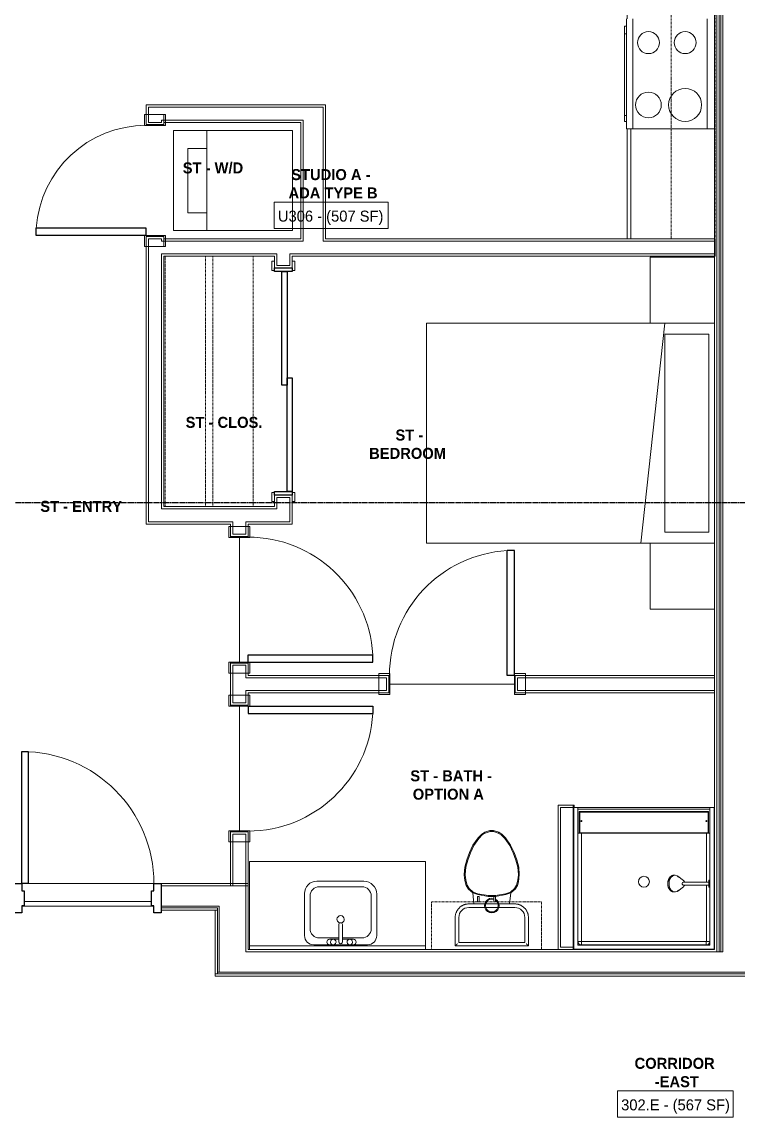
# Model space of a CAD drawing. Header units: inches. Extents: x -4093 to -1777, y 9773 to 12264.
# Drawn here: x -3128.8 to -2933.5, y 11679.7 to 11978.2 of the extents above; entities that cross this region are included whole.
import ezdxf

# ---------------------------------------------------------------- set-up
doc = ezdxf.new("R2010")
doc.units = ezdxf.units.IN
doc.header["$MEASUREMENT"] = 0
doc.linetypes.add('Dash', pattern=[0.25, 0.125, -0.125])
doc.linetypes.add('Grid Line 1_2_', pattern=[0.875, 0.5, -0.125, 0.125, -0.125])
for name, color, linetype, lineweight in [('0-1', 7, 'Continuous', 5), ('0-2', 7, 'Continuous', 9), ('0-3', 8, 'Continuous', 9), ('A-AREA-IDEN', 2, 'Continuous', 9), ('A-DOOR-1', 7, 'Continuous', 9), ('A-DOOR-2', 10, 'Continuous', 30), ('A-DOOR-FRAM-1', 10, 'Continuous', 30), ('A-FLOR-1', 7, 'Continuous', 9), ('A-FLOR-2', 192, 'Continuous', 9), ('A-WALL-1', 7, 'Continuous', 9), ('A-WALL-2', 250, 'Continuous', 18), ('I-FURN-1', 7, 'Continuous', 9), ('I-WALL-1', 7, 'Continuous', 9), ('P-SANR-FIXT-1', 7, 'Continuous', 9), ('Q-CASE-1', 7, 'Continuous', 9), ('Q-CASE-2', 7, 'Dash', 9), ('Q-CASE-HDLN-1', 7, 'Dash', 9), ('Q-SPCQ-1', 7, 'Continuous', 9), ('S-GRID-1', 1, 'Grid Line 1_2_', 30)]:
    doc.layers.add(name, color=color, linetype=linetype, lineweight=lineweight)
doc.styles.add('Century Gothic_1', font='ufonts.com_century-gothic.ttf', dxfattribs={"height": 3})
doc.styles.add('Century Gothic_B', font='GOTHICB.TTF', dxfattribs={"height": 3})

# ---------------------------------------------------------------- blocks, each defined once
blk = doc.blocks.new('SLIDING - FLUSH - SLIDING - FLUSH - 5-0 x 6-8-3203586-BACKGROUND - 3RD FLOOR')
at = {"layer": 'A-DOOR-1'}
for p, q in [((-32.75, 3.25), (-30.25, 3.25)), ((-32.75, 2.5), (-32.75, 3.25)), ((-30.25, 3.25), (-30.25, 2.5)), ((30.25, 3.25), (32.75, 3.25)), ((30.25, 2.5), (30.25, 3.25)), ((32.75, 3.25), (32.75, 2.5)), ((-30.25, 2.5), (-32.75, 2.5)), ((32.75, 2.5), (30.25, 2.5)), ((-32.75, -2.25), (-30.25, -2.25)), ((-32.75, -3), (-32.75, -2.25)), ((-30.25, -2.25), (-30.25, -3)), ((30.25, -2.25), (32.75, -2.25)), ((30.25, -3), (30.25, -2.25)), ((32.75, -2.25), (32.75, -3)), ((-30.25, -3), (-32.75, -3)), ((32.75, -3), (30.25, -3))]:
    blk.add_line(p, q, dxfattribs=at)
at = {"layer": 'A-DOOR-2'}
for p, q in [((-1, -0.88), (-1, 0.5)), ((-1, 0.5), (30, 0.5)), ((30, 0.5), (30, -0.88)), ((-30, -2.25), (-30, -0.88)), ((-30, -0.88), (1, -0.88)), ((1, -2.25), (-30, -2.25)), ((30, -0.88), (-1, -0.88)), ((1, -0.88), (1, -2.25))]:
    blk.add_line(p, q, dxfattribs=at)
at = {"layer": 'A-DOOR-FRAM-1'}
for p, q in [((-31, -2.25), (-31, 2.5)), ((-31, 2.5), (-30, 2.5)), ((-30, 2.5), (-30, -2.25)), ((30, 2.5), (31, 2.5)), ((30, -2.25), (30, 2.5)), ((31, 2.5), (31, -2.25)), ((-30, -2.25), (-31, -2.25)), ((31, -2.25), (30, -2.25))]:
    blk.add_line(p, q, dxfattribs=at)
blk = doc.blocks.new('SWING - SINGLE - FLUSH - SWING - FLUSH - 2-10 x 6-8 - PRIVACY-4346066-BACKGROUND - 3RD FLOOR')
at = {"layer": 'A-DOOR-1'}
for p, q in [((-17, 2.87), (-20, 2.87)), ((-20, 2.87), (-20, -2.38)), ((-17, -2.38), (-17, 2.87)), ((20, 2.87), (17, 2.87)), ((17, 2.87), (17, -2.38)), ((20, -2.38), (20, 2.87)), ((-20, -2.38), (-17, -2.38)), ((-17, -2.38), (-20, -2.38)), ((-20, -2.38), (-20, -2.88)), ((-20, -2.88), (-17, -2.88)), ((-17, -2.88), (-17, -2.38)), ((17, -2.38), (20, -2.38)), ((20, -2.38), (17, -2.38)), ((17, -2.38), (17, -2.88)), ((17, -2.88), (20, -2.88)), ((20, -2.88), (20, -2.38))]:
    blk.add_line(p, q, dxfattribs=at)
blk.add_arc((17, 2.37), 34.07, 93.3657, 180, dxfattribs=at)
at = {"layer": 'A-DOOR-2'}
for p, q in [((15, 2.37), (15, 36.38)), ((17, 36.38), (15, 36.38)), ((17, 2.37), (17, 36.38)), ((17, 2.37), (15, 2.37))]:
    blk.add_line(p, q, dxfattribs=at)
blk = doc.blocks.new('OD_CW_Closet - OD_CW_Closet-3786599-BACKGROUND - 3RD FLOOR')
at = {"layer": 'Q-CASE-HDLN-1'}
for p, q in [((0.74, -24), (0.74, 0)), ((0.74, 0), (68.99, 0)), ((68.99, 0), (68.99, -24)), ((0.74, -11), (68.99, -11)), ((0.74, -13), (68.99, -13)), ((68.99, -24), (0.74, -24))]:
    blk.add_line(p, q, dxfattribs=at)
blk = doc.blocks.new('SWING - SINGLE - FLUSH - SWING - FLUSH - 2-10 x 6-8 - PRIVACY-4346067-BACKGROUND - 3RD FLOOR')
at = {"layer": 'A-DOOR-1'}
for p, q in [((-17, 2.87), (-20, 2.87)), ((-20, 2.87), (-20, -2.38)), ((-17, -2.38), (-17, 2.87)), ((20, 2.87), (17, 2.87)), ((17, 2.87), (17, -2.38)), ((20, -2.38), (20, 2.87)), ((-20, -2.38), (-17, -2.38)), ((-17, -2.38), (-20, -2.38)), ((-20, -2.38), (-20, -2.88)), ((-20, -2.88), (-17, -2.88)), ((-17, -2.88), (-17, -2.38)), ((17, -2.38), (20, -2.38)), ((20, -2.38), (17, -2.38)), ((17, -2.38), (17, -2.88)), ((17, -2.88), (20, -2.88)), ((20, -2.88), (20, -2.38))]:
    blk.add_line(p, q, dxfattribs=at)
blk.add_arc((17, 2.37), 34.07, 93.3657, 180, dxfattribs=at)
at = {"layer": 'A-DOOR-2'}
for p, q in [((15, 2.37), (15, 36.38)), ((17, 36.38), (15, 36.38)), ((17, 2.37), (17, 36.38)), ((17, 2.37), (15, 2.37))]:
    blk.add_line(p, q, dxfattribs=at)
blk = doc.blocks.new('SWING - SINGLE - FLUSH - SWING - FLUSH - 2-6 x 6-8 - PASSAGE-4346079-BACKGROUND - 3RD FLOOR')
at = {"layer": 'A-DOOR-1'}
for p, q in [((-18, 2.375), (-18, 2.875)), ((-18, 2.875), (-15, 2.875)), ((-18, 2.375), (-15, 2.375)), ((-18, -2.875), (-18, 2.375)), ((-15, 2.375), (-18, 2.375)), ((-15, 2.875), (-15, 2.375)), ((-15, 2.375), (-15, -2.875)), ((15, 2.375), (15, 2.875)), ((15, 2.875), (18, 2.875)), ((15, 2.375), (18, 2.375)), ((15, -2.875), (15, 2.375)), ((18, 2.375), (15, 2.375)), ((18, 2.875), (18, 2.375)), ((18, 2.375), (18, -2.875)), ((-15, -2.875), (-18, -2.875)), ((18, -2.875), (15, -2.875))]:
    blk.add_line(p, q, dxfattribs=at)
blk.add_arc((15, -2.375), 30.067, 180, 266.18593, dxfattribs=at)
at = {"layer": 'A-DOOR-2'}
for p, q in [((13, -2.375), (13, -32.375)), ((15, -2.375), (13, -2.375)), ((15, -2.375), (15, -32.375)), ((15, -32.375), (13, -32.375))]:
    blk.add_line(p, q, dxfattribs=at)
blk = doc.blocks.new('Bed-Standard - Queen 60_ x 79_-4200936-BACKGROUND - 3RD FLOOR')
at = {"layer": 'I-FURN-1'}
for p, q in [((-19.31, 41.3), (40.69, 41.3)), ((-19.31, -37.2), (-19.31, 41.3)), ((40.69, 41.3), (40.69, -37.2)), ((40.69, -23.7), (-19.31, -17.13)), ((-16.31, -23.7), (37.69, -23.7)), ((-16.31, -35.7), (-16.31, -23.7)), ((37.69, -35.7), (37.69, -23.7)), ((-16.31, -35.7), (37.69, -35.7))]:
    blk.add_line(p, q, dxfattribs=at)
blk = doc.blocks.new('M_Sink Vanity-Square - 500 x 440mm-1352614-BACKGROUND - 3RD FLOOR')
at = {"layer": 'P-SANR-FIXT-1'}
for p, q in [((7.96, 7.09), (-6.72, 7.09)), ((3.62, 7.09), (-2.88, 7.09)), ((0.12, 6.33), (0.12, 1.59)), ((1.12, 6.33), (1.12, 1.59)), ((-9.22, 4.59), (-9.22, -6.73)), ((0.12, 5.22), (-5.22, 5.22)), ((-2.88, 5.59), (0.12, 5.59)), ((1.12, 5.59), (3.62, 5.59)), ((6.46, 5.22), (1.12, 5.22)), ((10.46, -6.91), (10.46, 4.59)), ((-7.72, 2.72), (-7.72, -6.23)), ((8.96, -6.23), (8.96, 2.72)), ((-5.22, -8.73), (6.46, -8.73)), ((-5.72, -10.23), (7.14, -10.23))]:
    blk.add_line(p, q, dxfattribs=at)
for centre, radius, start, end in [((-6.72, 4.59), 2.5, 90, 180), ((-2.88, 6.34), 0.75, 90, 270), ((-1.88, 6.34), 0.75, 360, 180), ((-1.88, 6.34), 0.75, 180, 0), ((0.62, 6.33), 0.5, 360, 180), ((2.62, 6.34), 0.75, 360, 180), ((2.62, 6.34), 0.75, 180, 360), ((3.62, 6.34), 0.75, 270, 90), ((7.96, 4.59), 2.5, 360, 90), ((-5.22, 2.72), 2.5, 90, 180), ((6.46, 2.72), 2.5, 0, 90), ((0.62, 0.13), 1, 360, 180), ((0.62, 0.13), 1, 180, 0), ((0.62, 1.59), 0.5, 180, 0), ((-5.72, -6.73), 3.5, 180, 270), ((-5.22, -6.23), 2.5, 180, 270), ((6.46, -6.23), 2.5, 270, 0), ((7.14, -6.91), 3.32, 270, 0)]:
    blk.add_arc(centre, radius, start, end, dxfattribs=at)
blk = doc.blocks.new('Toilet-Domestic-3D - Toilet-Domestic-3D-V23-BACKGROUND - 3RD FLOOR')
at = {"layer": 'P-SANR-FIXT-1'}
for p, q in [((-0.5, 12), (-1.87, 11.5)), ((-0.46, 11.75), (-0.5, 12)), ((0.5, 12), (-0.5, 12)), ((0.46, 11.75), (0.5, 12)), ((1.87, 11.5), (0.5, 12)), ((-3.74, 10), (-5.13, 8)), ((-3.55, 9.84), (-4.91, 7.88)), ((-2.74, 11), (-3.74, 10)), ((-3.55, 9.84), (-3.74, 10)), ((-2.59, 10.8), (-3.55, 9.84)), ((-1.87, 11.5), (-2.74, 11)), ((-2.59, 10.8), (-2.74, 11)), ((-1.77, 11.27), (-2.59, 10.8)), ((-1.77, 11.27), (-1.87, 11.5)), ((-0.46, 11.75), (-1.77, 11.27)), ((0.46, 11.75), (-0.46, 11.75)), ((1.77, 11.27), (0.46, 11.75)), ((1.77, 11.27), (1.87, 11.5)), ((2.59, 10.8), (1.77, 11.27)), ((2.74, 11), (1.87, 11.5)), ((2.59, 10.8), (2.74, 11)), ((3.55, 9.84), (2.59, 10.8)), ((3.74, 10), (2.74, 11)), ((3.55, 9.84), (3.74, 10)), ((4.91, 7.88), (3.55, 9.84)), ((5.13, 8), (3.74, 10)), ((-6.06, 6), (-6.79, 4)), ((-5.13, 8), (-6.06, 6)), ((-5.83, 5.9), (-6.06, 6)), ((-4.91, 7.88), (-5.83, 5.9)), ((-4.91, 7.88), (-5.13, 8)), ((4.91, 7.88), (5.13, 8)), ((5.83, 5.9), (4.91, 7.88)), ((6.06, 6), (5.13, 8)), ((5.83, 5.9), (6.06, 6)), ((6.79, 4), (6.06, 6)), ((-6.79, 4), (-7.33, 1.99)), ((-6.55, 3.92), (-7.08, 1.95)), ((-6.55, 3.92), (-6.79, 4)), ((-5.83, 5.9), (-6.55, 3.92)), ((6.55, 3.92), (5.83, 5.9)), ((6.55, 3.92), (6.79, 4)), ((7.08, 1.95), (6.55, 3.92)), ((7.33, 1.99), (6.79, 4)), ((-7.33, 1.99), (-7.5, 0)), ((-7.08, 1.95), (-7.33, 1.99)), ((-7.08, 1.95), (-7.25, 0)), ((7.08, 1.95), (7.33, 1.99)), ((7.25, 0), (7.08, 1.95)), ((7.5, 0), (7.33, 1.99)), ((-7.25, 0), (-7.5, 0)), ((-7.5, 0), (-7.41, -1)), ((-7.16, -0.96), (-7.41, -1)), ((-7.41, -1), (-7.24, -2)), ((-7.25, 0), (-7.16, -0.96)), ((-6.99, -1.95), (-7.24, -2)), ((-7.24, -2), (-6.97, -3)), ((-7.16, -0.96), (-6.99, -1.95)), ((-6.99, -1.95), (-6.73, -2.9)), ((-6.73, -2.9), (-6.97, -3)), ((-6.73, -2.9), (-6.21, -3.84)), ((6.21, -3.84), (6.73, -2.9)), ((6.73, -2.9), (6.99, -1.95)), ((6.73, -2.9), (6.97, -3)), ((6.97, -3), (7.24, -2)), ((6.99, -1.95), (7.16, -0.96)), ((6.99, -1.95), (7.24, -2)), ((7.16, -0.96), (7.25, 0)), ((7.16, -0.96), (7.41, -1)), ((7.24, -2), (7.41, -1)), ((7.25, 0), (7.5, 0)), ((7.41, -1), (7.5, 0)), ((-6.97, -3), (-6.4, -4)), ((-6.4, -4), (-6.21, -3.84)), ((-6.4, -4), (-5.21, -5)), ((-6.21, -3.84), (-5.08, -4.78)), ((-5.08, -4.78), (-5.21, -5)), ((-5.21, -5), (-4.86, -8.02)), ((-5.21, -5), (-3.84, -5.5)), ((-5.08, -4.78), (-3.77, -5.26)), ((-3.77, -5.26), (-3.84, -5.5)), ((-3.84, -5.5), (-1, -6)), ((-3.77, -5.26), (-0.98, -5.75)), ((-0.98, -5.75), (-1, -6)), ((-0.98, -5.75), (0.98, -5.75)), ((0.98, -5.75), (3.77, -5.26)), ((0.98, -5.75), (1, -5.98)), ((1.05, -5.99), (3.84, -5.5)), ((3.77, -5.26), (5.08, -4.78)), ((3.77, -5.26), (3.84, -5.5)), ((3.84, -5.5), (5.21, -5)), ((4.86, -8.02), (5.21, -5)), ((5.08, -4.78), (6.21, -3.84)), ((5.08, -4.78), (5.21, -5)), ((5.21, -5), (6.4, -4)), ((6.21, -3.84), (6.4, -4)), ((6.4, -4), (6.97, -3)), ((6.25, -8.02), (-6.25, -8.02)), ((-1, -6), (0.56, -6)), ((-9.98, -11.75), (-9.98, -19.48)), ((-9, -11.75), (-9, -18.5)), ((-9, -11.75), (-9, -18.5)), ((6.25, -9), (-6.25, -9)), ((6.25, -9), (-6.25, -9)), ((9, -18.5), (9, -11.75)), ((9, -18.5), (9, -11.75)), ((9.98, -19.48), (9.98, -11.75)), ((-9.98, -19.48), (-9.86, -19.36)), ((-9.98, -19.48), (9.98, -19.48)), ((-9, -18.5), (9, -18.5)), ((-9, -18.5), (9, -18.5)), ((9.86, -19.36), (9.98, -19.48))]:
    blk.add_line(p, q, dxfattribs=at)
at = {"layer": 'P-SANR-FIXT-1', "flags": 128}
for points in [[(-6.25, -8.02), (-6.4, -8.03), (-6.55, -8.03), (-6.7, -8.05), (-6.84, -8.07), (-6.99, -8.1), (-7.14, -8.13), (-7.28, -8.17), (-7.42, -8.21), (-7.56, -8.26), (-7.7, -8.32), (-7.84, -8.38), (-7.97, -8.44), (-8.1, -8.52), (-8.23, -8.59), (-8.35, -8.67), (-8.48, -8.76), (-8.59, -8.85), (-8.71, -8.95), (-8.82, -9.05), (-8.92, -9.15), (-9.03, -9.26), (-9.12, -9.38), (-9.22, -9.49), (-9.3, -9.61), (-9.39, -9.74), (-9.46, -9.86), (-9.54, -9.99), (-9.6, -10.13), (-9.67, -10.26), (-9.72, -10.4), (-9.78, -10.54), (-9.82, -10.68), (-9.86, -10.83), (-9.89, -10.97), (-9.92, -11.12), (-9.95, -11.26), (-9.96, -11.41), (-9.97, -11.56), (-9.98, -11.71), (-9.98, -11.75)], [(9.98, -11.75), (9.97, -11.6), (9.97, -11.45), (9.95, -11.3), (9.93, -11.16), (9.9, -11.01), (9.87, -10.86), (9.83, -10.72), (9.79, -10.58), (9.74, -10.44), (9.68, -10.3), (9.62, -10.16), (9.56, -10.03), (9.48, -9.9), (9.41, -9.77), (9.33, -9.65), (9.24, -9.52), (9.15, -9.41), (9.05, -9.29), (8.95, -9.18), (8.85, -9.08), (8.74, -8.97), (8.62, -8.88), (8.51, -8.78), (8.39, -8.7), (8.26, -8.61), (8.14, -8.54), (8.01, -8.46), (7.87, -8.4), (7.74, -8.33), (7.6, -8.28), (7.46, -8.22), (7.32, -8.18), (7.17, -8.14), (7.03, -8.11), (6.88, -8.08), (6.74, -8.05), (6.59, -8.04), (6.44, -8.03), (6.29, -8.02), (6.25, -8.02)]]:
    blk.add_lwpolyline(points, dxfattribs=at)
at = {"layer": 'P-SANR-FIXT-1'}
for centre, radius, start, end in [((0, -8.48), 2, 73.137, 0), ((0, -8.48), 1.75, 70.983, 0), ((0, -8.48), 2, 0, 57.9286), ((0, -8.48), 1.75, 0, 51.2446), ((-6.25, -11.75), 2.75, 90, 180), ((-6.25, -11.75), 2.75, 90, 180), ((6.25, -11.75), 2.75, 0, 90), ((6.25, -11.75), 2.75, 360, 90)]:
    blk.add_arc(centre, radius, start, end, dxfattribs=at)
for points in [[(-9.98, -19.48), (-9.98, -19.48), (-9.98, -19.48), (-9.98, -19.48)], [(9.98, -19.48), (9.98, -19.48), (9.98, -19.48), (9.98, -19.48)]]:
    blk.add_open_spline(points, degree=3, dxfattribs=at)
for points, knots in [([(-9.86, -19.36), (-9.86, -19.36), (-9.85, -19.35), (-9.82, -19.32), (-9.8, -19.3), (-9.78, -19.28), (-9.75, -19.25), (-9.71, -19.21), (-9.66, -19.16), (-9.6, -19.1), (-9.55, -19.05), (-9.47, -18.97), (-9.41, -18.91), (-9.37, -18.87)], [0, 0, 0, 0, 0.166667, 0.25, 0.291667, 0.333333, 0.416667, 0.5, 0.583333, 0.666667, 0.75, 0.833333, 1, 1, 1, 1]), ([(9.37, -18.87), (9.41, -18.91), (9.47, -18.97), (9.55, -19.05), (9.6, -19.1), (9.66, -19.16), (9.71, -19.21), (9.75, -19.25), (9.78, -19.28), (9.8, -19.3), (9.82, -19.32), (9.85, -19.35), (9.86, -19.36), (9.86, -19.36)], [-1, -1, -1, -1, -0.833333, -0.75, -0.666667, -0.583333, -0.5, -0.416667, -0.333333, -0.291667, -0.25, -0.166667, 0, 0, 0, 0])]:
    blk.add_open_spline(points, degree=3, knots=knots, dxfattribs=at)
blk = doc.blocks.new('Bath Vanity - Bath Vanity 48_-V24-BACKGROUND - 3RD FLOOR')
at = {"layer": 'Q-CASE-1'}
for p, q in [((-23.26, -1), (-23.26, -24)), ((24.74, -24), (24.74, -1)), ((-23.26, -24), (24.74, -24))]:
    blk.add_line(p, q, dxfattribs=at)
blk = doc.blocks.new('BATHROOM MIRROR - BATHROOM MIRROR 48_-3124766-BACKGROUND - 3RD FLOOR')
at = {"layer": 'Q-CASE-1'}
for p, q in [((24.74, 24), (-23.26, 24)), ((-23.26, 23), (-23.26, 24)), ((24.74, 24), (24.74, 23)), ((-23.26, 23), (24.74, 23))]:
    blk.add_line(p, q, dxfattribs=at)
blk = doc.blocks.new('300 Series Wall Hung Cabinet_326 - 30_-2909952-BACKGROUND - 3RD FLOOR')
at = {"layer": 'Q-CASE-1'}
for p, q in [((-2.5, -13.19), (-2.01, -13.19)), ((-2.5, -13.19), (-2.5, -14.69)), ((-2.5, -14.69), (-2.01, -14.69)), ((-2.01, -14.69), (-2.01, -13.19)), ((2, -13.19), (2.49, -13.19)), ((2, -13.19), (2, -14.69)), ((2, -14.69), (2.49, -14.69)), ((2.49, -14.69), (2.49, -13.19))]:
    blk.add_line(p, q, dxfattribs=at)
at = {"layer": 'Q-CASE-2'}
for p, q in [((15, -0.19), (-15, -0.19)), ((-15, -0.19), (-15, -13.19)), ((15, -13.19), (15, -0.19)), ((-15, -13.19), (15, -13.19))]:
    blk.add_line(p, q, dxfattribs=at)
blk = doc.blocks.new('Stacked Washer and Dryer - 26_x25_ - Private-1352637-BACKGROUND - 3RD FLOOR')
at = {"layer": 'P-SANR-FIXT-1'}
for p, q in [((0, 13.625), (32.4375, 13.625)), ((0, 13.625), (0, -13.625)), ((23.34375, 13.625), (23.34375, -13.625)), ((32.4375, 13.625), (32.4375, -13.625)), ((23.34375, 8.75), (28.53125, 8.75)), ((28.53125, 8.75), (28.53125, -8.75)), ((28.53125, -8.75), (23.34375, -8.75)), ((32.4375, -13.625), (0, -13.625))]:
    blk.add_line(p, q, dxfattribs=at)
blk = doc.blocks.new('SWING - SINGLE - FLUSH - SWING - FLUSH - 2-10 x 6-8 - PRIVACY-4346070-BACKGROUND - 3RD FLOOR')
at = {"layer": 'A-DOOR-1'}
for p, q in [((-20, 2.37), (-20, 2.87)), ((-20, 2.87), (-17, 2.87)), ((-20, 2.37), (-17, 2.37)), ((-20, -2.88), (-20, 2.37)), ((-17, 2.37), (-20, 2.37)), ((-17, 2.87), (-17, 2.37)), ((-17, 2.37), (-17, -2.88)), ((17, 2.37), (17, 2.87)), ((17, 2.87), (20, 2.87)), ((17, 2.37), (20, 2.37)), ((17, -2.88), (17, 2.37)), ((20, 2.37), (17, 2.37)), ((20, 2.87), (20, 2.37)), ((20, 2.37), (20, -2.88)), ((-17, -2.88), (-20, -2.88)), ((20, -2.88), (17, -2.88))]:
    blk.add_line(p, q, dxfattribs=at)
blk.add_arc((17, -2.38), 34.07, 180, 266.6343, dxfattribs=at)
at = {"layer": 'A-DOOR-2'}
for p, q in [((15, -2.38), (15, -36.38)), ((17, -2.38), (15, -2.38)), ((17, -2.38), (17, -36.38)), ((17, -36.38), (15, -36.38))]:
    blk.add_line(p, q, dxfattribs=at)
blk = doc.blocks.new('Table-Night Stand - 18_ x 18_ x 24_-V25-BACKGROUND - 3RD FLOOR')
at = {"layer": 'I-FURN-1'}
for p, q in [((0.15, 0), (18.15, 0)), ((18.15, 0), (18.15, -17.5))]:
    blk.add_line(p, q, dxfattribs=at)
blk = doc.blocks.new('Table-Night Stand - 18_ x 18_ x 24_-V26-BACKGROUND - 3RD FLOOR')
at = {"layer": 'I-FURN-1'}
for p, q in [((0.15, 0), (18.15, 0)), ((0.15, -17.5), (0.15, 0))]:
    blk.add_line(p, q, dxfattribs=at)
blk = doc.blocks.new('OD_CW_Base Cabinet - OD_CW_Base Cabinet-3857763-BACKGROUND - 3RD FLOOR')
at = {"layer": 'Q-CASE-1'}
for p, q in [((36.49, 0), (131.34, 0)), ((161.34, 0), (191.34, 0))]:
    blk.add_line(p, q, dxfattribs=at)
blk = doc.blocks.new('OD_CW_Upper Cabinet - OD_CW_Upper Cabinet-4366994-BACKGROUND - 3RD FLOOR')
at = {"layer": 'Q-CASE-HDLN-1'}
for p, q in [((191.34, 24), (0.74, 24)), ((0.74, 24), (0.74, 12)), ((191.34, 12), (191.34, 24)), ((0.74, 12), (191.34, 12))]:
    blk.add_line(p, q, dxfattribs=at)
blk = doc.blocks.new('The Shower - The Shower-4476144-BACKGROUND - 3RD FLOOR')
at = {"layer": 'P-SANR-FIXT-1'}
for p, q in [((0, 39.25), (0.12, 39.25)), ((0, 0.5), (0, 39.25)), ((1.25, 39.25), (0.12, 39.25)), ((0.12, 0.62), (0.12, 39.25)), ((1.25, 39.25), (37.25, 39.25)), ((1.25, 38.75), (1.25, 39.25)), ((1.25, 1.75), (1.25, 39.25)), ((37.25, 39.25), (37.25, 38.75)), ((38.38, 39.25), (37.25, 39.25)), ((37.25, 39.25), (37.25, 19.48)), ((38.38, 39.25), (38.5, 39.25)), ((38.38, 39.25), (38.38, 0.62)), ((38.5, 39.25), (38.5, 0.5)), ((37.25, 38.75), (1.25, 38.75)), ((1.62, 38.13), (1.62, 32.27)), ((36.88, 38.13), (1.62, 38.13)), ((36.75, 38), (1.75, 38)), ((1.75, 38), (1.75, 32.38)), ((36.75, 32.38), (36.75, 38)), ((36.88, 32.27), (36.88, 38.13)), ((1.75, 32.38), (36.75, 32.38)), ((2.2, 2.75), (2.2, 32.27)), ((36.3, 32.27), (2.2, 32.27)), ((36.3, 18.89), (36.3, 32.27)), ((36.3, 2.75), (36.3, 18.11)), ((37.25, 17.52), (37.25, 1.75)), ((38.5, 0.5), (0, 0.5)), ((38.38, 0.62), (0.12, 0.62)), ((37.25, 1.75), (1.25, 1.75)), ((1.28, 2.51), (1.3, 2.43)), ((1.37, 2.28), (1.38, 2.26)), ((1.4, 2.23), (1.42, 2.2)), ((1.51, 2.08), (1.58, 2.01)), ((1.7, 1.92), (1.73, 1.9)), ((1.93, 1.8), (2.01, 1.78)), ((2.25, 2.7), (36.25, 2.7)), ((2.25, 1.75), (2.25, 1.77)), ((2.25, 1.77), (36.25, 1.77)), ((36.25, 1.75), (36.25, 1.77)), ((36.49, 1.78), (36.57, 1.8)), ((36.77, 1.9), (36.8, 1.92)), ((36.92, 2.01), (36.99, 2.08)), ((37.08, 2.2), (37.1, 2.23)), ((37.12, 2.26), (37.13, 2.28)), ((37.2, 2.43), (37.22, 2.51))]:
    blk.add_line(p, q, dxfattribs=at)
blk.add_circle((19.25, 19), 1.5, dxfattribs=at)
for centre, radius, start, end in [((2.2, 35.56), 0.125, 0, 180), ((2.2, 35.56), 0.125, 180, 0), ((36.3, 35.56), 0.125, 0, 180), ((36.3, 35.56), 0.125, 180, 0), ((2.25, 2.75), 1, 180, 270), ((36.25, 2.75), 1, 270, 0)]:
    blk.add_arc(centre, radius, start, end, dxfattribs=at)
for centre, major_axis, start_param, end_param in [((2.2, 32.28), (-0.95, 0), 0, 1.570796), ((36.3, 32.28), (0.95, 0), 4.712389, 6.283185)]:
    blk.add_ellipse(centre, major_axis=major_axis, ratio=0.019505, start_param=start_param, end_param=end_param, dxfattribs=at)
for points, knots in [([(1.25, 2.77), (1.25, 2.77), (1.27, 2.76), (1.4, 2.76), (1.64, 2.75), (1.95, 2.75), (2.12, 2.75), (2.2, 2.75)], [-1, -1, -1, -1, -0.833333, -0.666667, -0.333333, -0.166667, 0, 0, 0, 0]), ([(1.25, 2.77), (1.25, 2.7), (1.26, 2.57), (1.34, 2.32), (1.52, 2.04), (1.8, 1.86), (2.05, 1.78), (2.18, 1.77), (2.25, 1.77)], [-1, -1, -1, -1, -0.875, -0.75, -0.5, -0.25, -0.125, 0, 0, 0, 0]), ([(1.59, 2), (1.54, 2.04), (1.47, 2.12), (1.41, 2.21), (1.38, 2.25)], [0.4611793, 0.4611793, 0.4611793, 0.4611793, 0.5714286, 0.6665731, 0.6665731, 0.6665731, 0.6665731]), ([(2.25, 1.75), (2.17, 1.75), (2.03, 1.77), (1.86, 1.82), (1.77, 1.87), (1.75, 1.88)], [0, 0, 0, 0, 0.1428571, 0.2857143, 0.3333068, 0.3333068, 0.3333068, 0.3333068]), ([(2.2, 2.75), (2.2, 2.74), (2.2, 2.74), (2.2, 2.73), (2.21, 2.72), (2.21, 2.72), (2.22, 2.71), (2.23, 2.71), (2.24, 2.7), (2.24, 2.7), (2.25, 2.7), (2.25, 2.7)], [-1, -1, -1, -1, -0.833333, -0.75, -0.666667, -0.583333, -0.416667, -0.291667, -0.208333, -0.083333, 0, 0, 0, 0]), ([(36.25, 1.77), (36.32, 1.77), (36.45, 1.78), (36.7, 1.86), (36.98, 2.04), (37.16, 2.32), (37.24, 2.57), (37.25, 2.7), (37.25, 2.77)], [-1, -1, -1, -1, -0.875, -0.75, -0.5, -0.25, -0.125, 0, 0, 0, 0]), ([(36.25, 2.7), (36.26, 2.7), (36.26, 2.7), (36.27, 2.7), (36.28, 2.71), (36.28, 2.71), (36.29, 2.72), (36.29, 2.73), (36.3, 2.74), (36.3, 2.74), (36.3, 2.75), (36.3, 2.75)], [-1, -1, -1, -1, -0.833333, -0.75, -0.666667, -0.583333, -0.416667, -0.291667, -0.208333, -0.083333, 0, 0, 0, 0]), ([(36.25, 1.8), (36.25, 1.82), (36.25, 1.91), (36.25, 2.14), (36.25, 2.45), (36.25, 2.62), (36.25, 2.7)], [-0.8333333, -0.8333333, -0.8333333, -0.8333333, -0.6666667, -0.3333333, -0.1666667, 0, 0, 0, 0]), ([(36.75, 1.88), (36.7, 1.85), (36.59, 1.8), (36.42, 1.76), (36.31, 1.75), (36.25, 1.75)], [0.6666667, 0.6666667, 0.6666667, 0.6666667, 0.7857143, 0.8928571, 1, 1, 1, 1]), ([(37.01, 2.1), (36.97, 2.05), (36.89, 1.97), (36.79, 1.91), (36.75, 1.88)], [0.4475924, 0.4475924, 0.4475924, 0.4475924, 0.5714286, 0.6665731, 0.6665731, 0.6665731, 0.6665731]), ([(37.19, 2.42), (37.18, 2.38), (37.16, 2.33), (37.13, 2.27), (37.12, 2.25)], [0.2174647, 0.2174647, 0.2174647, 0.2174647, 0.2857143, 0.3333068, 0.3333068, 0.3333068, 0.3333068])]:
    blk.add_open_spline(points, degree=3, knots=knots, dxfattribs=at)
for points in [[(1.25, 2.71), (1.25, 2.72), (1.25, 2.74), (1.25, 2.75)], [(1.38, 2.25), (1.37, 2.27), (1.36, 2.3), (1.35, 2.32)], [(1.75, 1.88), (1.71, 1.91), (1.67, 1.94), (1.63, 1.97)], [(2.25, 1.8), (2.25, 1.82), (2.25, 1.88), (2.25, 2.03), (2.25, 2.22), (2.25, 2.45), (2.25, 2.62), (2.25, 2.7)], [(37.25, 2.77), (37.25, 2.77), (37.23, 2.76), (37.13, 2.76), (36.98, 2.76), (36.78, 2.75), (36.55, 2.75), (36.38, 2.75), (36.3, 2.75)], [(37.12, 2.25), (37.09, 2.21), (37.07, 2.18), (37.04, 2.14)], [(37.25, 2.75), (37.25, 2.72), (37.25, 2.7), (37.25, 2.67)]]:
    blk.add_open_spline(points, degree=3, dxfattribs=at)
blk = doc.blocks.new('Shower Head - Shower Head-3265626-BACKGROUND - 3RD FLOOR')
at = {"layer": 'P-SANR-FIXT-1'}
for p, q in [((-0.98, 0), (-0.98, -0.26)), ((-0.98, 0), (0.98, 0)), ((0.98, -0.26), (-0.98, -0.26)), ((-0.39, -0.26), (-0.39, -1)), ((0.39, -1), (0.39, -0.26)), ((0.98, -0.26), (0.98, 0)), ((-0.84, -7.19), (-2.02, -8.78)), ((-0.39, -6.01), (-0.39, -7.27)), ((0.39, -7.27), (0.39, -6.01)), ((2.02, -8.78), (0.84, -7.19)), ((-2.28, -9.54), (-2.28, -9.81)), ((2.28, -9.81), (2.28, -9.54))]:
    blk.add_line(p, q, dxfattribs=at)
at = {"layer": 'P-SANR-FIXT-1', "flags": 128}
for points in [[(-0.39, -1), (-0.39, -1.29), (-0.39, -1.57), (-0.39, -1.85), (-0.39, -2.13), (-0.39, -2.41), (-0.39, -2.69), (-0.39, -2.96), (-0.39, -3.23), (-0.39, -3.5), (-0.39, -3.76), (-0.39, -4.02), (-0.39, -4.27), (-0.39, -4.52), (-0.39, -4.77), (-0.39, -5), (-0.39, -5.23), (-0.39, -5.46), (-0.39, -5.67), (-0.39, -5.88), (-0.39, -6.01)], [(0.39, -6.01), (0.39, -5.81), (0.39, -5.6), (0.39, -5.38), (0.39, -5.15), (0.39, -4.92), (0.39, -4.68), (0.39, -4.43), (0.39, -4.18), (0.39, -3.93), (0.39, -3.67), (0.39, -3.4), (0.39, -3.13), (0.39, -2.86), (0.39, -2.59), (0.39, -2.31), (0.39, -2.03), (0.39, -1.75), (0.39, -1.46), (0.39, -1.18), (0.39, -1)], [(-0.39, -6.87), (-0.43, -6.88), (-0.46, -6.9), (-0.49, -6.91), (-0.52, -6.93), (-0.55, -6.94), (-0.58, -6.96), (-0.61, -6.98), (-0.64, -7), (-0.67, -7.03), (-0.7, -7.05), (-0.73, -7.07), (-0.76, -7.1), (-0.78, -7.13), (-0.81, -7.16), (-0.83, -7.19), (-0.84, -7.19)], [(0.84, -7.19), (0.81, -7.16), (0.79, -7.13), (0.76, -7.1), (0.73, -7.08), (0.7, -7.05), (0.68, -7.03), (0.65, -7.01), (0.62, -6.98), (0.59, -6.97), (0.56, -6.95), (0.53, -6.93), (0.49, -6.91), (0.46, -6.9), (0.43, -6.89), (0.4, -6.87)], [(-2.28, -9.81), (-2.28, -9.88), (-2.28, -9.95), (-2.27, -10.02), (-2.25, -10.09), (-2.24, -10.16), (-2.21, -10.23), (-2.19, -10.3), (-2.16, -10.36), (-2.13, -10.43), (-2.09, -10.49), (-2.05, -10.55), (-2.01, -10.61), (-1.97, -10.67), (-1.92, -10.73), (-1.86, -10.79), (-1.81, -10.84), (-1.75, -10.89), (-1.69, -10.94), (-1.63, -10.99), (-1.57, -11.04), (-1.5, -11.08), (-1.43, -11.12), (-1.36, -11.16), (-1.28, -11.2), (-1.21, -11.24), (-1.13, -11.27), (-1.05, -11.3), (-0.97, -11.33), (-0.89, -11.36), (-0.81, -11.38), (-0.72, -11.4), (-0.64, -11.42), (-0.55, -11.44), (-0.47, -11.45), (-0.38, -11.46), (-0.29, -11.47), (-0.2, -11.48), (-0.11, -11.49), (-0.02, -11.49), (0, -11.49)], [(0, -11.49), (0.09, -11.49), (0.18, -11.48), (0.27, -11.48), (0.35, -11.47), (0.44, -11.46), (0.53, -11.44), (0.62, -11.43), (0.7, -11.41), (0.79, -11.39), (0.87, -11.36), (0.95, -11.34), (1.03, -11.31), (1.11, -11.28), (1.19, -11.25), (1.26, -11.21), (1.34, -11.17), (1.41, -11.13), (1.48, -11.09), (1.55, -11.05), (1.61, -11), (1.68, -10.95), (1.74, -10.9), (1.8, -10.85), (1.85, -10.8), (1.9, -10.74), (1.95, -10.69), (2, -10.63), (2.04, -10.57), (2.08, -10.51), (2.12, -10.44), (2.15, -10.38), (2.18, -10.31), (2.21, -10.25), (2.23, -10.18), (2.25, -10.11), (2.26, -10.04), (2.27, -9.97), (2.28, -9.9), (2.28, -9.83), (2.28, -9.81)]]:
    blk.add_lwpolyline(points, dxfattribs=at)
at = {"layer": 'P-SANR-FIXT-1'}
for centre, major_axis, start_param, end_param in [((0, -9.54), (2.28, 0), 2.468394, 4.712389), ((0, -7.27), (0.394, 0), 3.141593, 4.712389), ((0, -7.27), (-0.394, 0), 1.570796, 3.141593), ((0, -9.54), (-2.28, 0), 1.570796, 3.814791)]:
    blk.add_ellipse(centre, major_axis=major_axis, ratio=0.707107, start_param=start_param, end_param=end_param, dxfattribs=at)
blk = doc.blocks.new('CTR - 1st Phase - Unit Layouts_rvt-1-BACKGROUND - 3RD FLOOR')
at = {"layer": 'A-FLOR-1'}
for p, q in [((-3069.52, 11837.74), (-3069.52, 11803.74)), ((-3028.52, 11797.74), (-2994.52, 11797.74)), ((-2994.52, 11797.74), (-3028.52, 11797.74)), ((-3069.52, 11791.74), (-3069.52, 11757.74)), ((-3127.06, 11743.37), (-3071.9, 11743.37)), ((-3067.15, 11725.37), (-3066.77, 11725.37)), ((-3018.77, 11725.37), (-2982.59, 11725.37))]:
    blk.add_line(p, q, dxfattribs=at)
at = {"layer": 'A-WALL-1'}
for p, q in [((-3094.9, 11955.61), (-3094.9, 11950.24)), ((-3094.27, 11955.61), (-3094.9, 11955.61)), ((-3090.15, 11955.61), (-3094.27, 11955.61)), ((-3046.02, 11955.61), (-3090.15, 11955.61)), ((-3046.02, 11954.99), (-3046.02, 11955.61)), ((-3046.02, 11950.86), (-3046.02, 11954.99)), ((-3094.9, 11950.24), (-3090.15, 11950.24)), ((-3090.15, 11950.24), (-3090.15, 11950.86)), ((-3090.15, 11950.86), (-3052.77, 11950.86)), ((-3052.77, 11950.86), (-3052.77, 11919.11)), ((-3046.02, 11919.11), (-3046.02, 11950.86)), ((-3094.9, 11919.74), (-3094.9, 11911.12)), ((-3090.15, 11919.74), (-3094.9, 11919.74)), ((-3090.15, 11919.11), (-3090.15, 11919.74)), ((-3052.77, 11919.11), (-3090.15, 11919.11)), ((-2939.77, 11919.11), (-3046.02, 11919.11)), ((-2939.77, 11914.36), (-2939.77, 11919.11)), ((-3090.15, 11911.12), (-3090.15, 11914.36)), ((-3090.15, 11914.36), (-3059.9, 11914.36)), ((-3059.9, 11914.36), (-3059.9, 11911.24)), ((-3055.15, 11911.24), (-3055.15, 11914.36)), ((-3055.15, 11914.36), (-3052.77, 11914.36)), ((-3052.77, 11914.36), (-2939.77, 11914.36)), ((-3059.9, 11911.24), (-3055.15, 11911.24)), ((-3094.9, 11911.12), (-3094.9, 11841.36)), ((-3090.15, 11846.11), (-3090.15, 11911.12)), ((-3055.15, 11849.24), (-3059.9, 11849.24)), ((-3059.9, 11849.24), (-3059.9, 11846.11)), ((-3055.15, 11841.36), (-3055.15, 11849.24)), ((-3059.9, 11846.11), (-3090.15, 11846.11)), ((-3094.9, 11841.36), (-3094.27, 11841.36)), ((-3094.27, 11841.36), (-3090.15, 11841.36)), ((-3090.15, 11841.36), (-3071.9, 11841.36)), ((-3071.9, 11841.36), (-3071.9, 11837.99)), ((-3067.15, 11837.99), (-3067.15, 11841.36)), ((-3067.15, 11841.36), (-3059.9, 11841.36)), ((-3059.9, 11841.36), (-3055.77, 11841.36)), ((-3055.77, 11841.36), (-3055.15, 11841.36)), ((-3071.9, 11837.99), (-3067.15, 11837.99)), ((-3067.15, 11803.49), (-3071.9, 11803.49)), ((-3071.9, 11803.49), (-3071.9, 11791.99)), ((-3067.15, 11800.11), (-3067.15, 11803.49)), ((-3028.77, 11800.11), (-3067.15, 11800.11)), ((-3028.77, 11795.36), (-3028.77, 11800.11)), ((-2939.96, 11800.11), (-2994.27, 11800.11)), ((-2994.27, 11800.11), (-2994.27, 11795.36)), ((-2939.96, 11795.36), (-2939.96, 11800.11)), ((-3067.15, 11791.99), (-3067.15, 11795.36)), ((-3067.15, 11795.36), (-3028.77, 11795.36)), ((-2994.27, 11795.36), (-2939.96, 11795.36)), ((-3071.9, 11791.99), (-3067.15, 11791.99)), ((-2981.96, 11764.74), (-2982.59, 11764.74)), ((-2982.59, 11764.74), (-2982.59, 11725.36)), ((-2978.46, 11764.74), (-2981.96, 11764.74)), ((-2978.21, 11764.74), (-2978.46, 11764.74)), ((-2978.21, 11764.11), (-2978.21, 11764.74)), ((-3067.15, 11757.49), (-3071.9, 11757.49)), ((-3071.9, 11757.49), (-3071.9, 11742.74)), ((-3067.15, 11742.74), (-3067.15, 11757.49)), ((-3071.9, 11742.74), (-3067.15, 11742.74)), ((-2982.59, 11725.36), (-2981.96, 11725.36)), ((-2981.96, 11725.36), (-2978.46, 11725.36))]:
    blk.add_line(p, q, dxfattribs=at)
at = {"layer": 'A-WALL-2'}
for p, q in [((-3094.27, 11954.99), (-3094.27, 11950.86)), ((-3094.27, 11954.99), (-3090.77, 11954.99)), ((-3090.77, 11954.99), (-3090.15, 11954.99)), ((-3046.65, 11954.99), (-3090.15, 11954.99)), ((-3046.65, 11954.99), (-3046.65, 11951.49)), ((-3094.27, 11950.86), (-3092.52, 11950.86)), ((-3092.52, 11950.86), (-3090.77, 11950.86)), ((-3090.77, 11950.86), (-3090.77, 11951.49)), ((-3090.77, 11951.49), (-3090.15, 11951.49)), ((-3052.15, 11951.49), (-3090.15, 11951.49)), ((-3052.15, 11951.49), (-3052.15, 11950.86)), ((-3052.15, 11950.86), (-3052.15, 11919.11)), ((-3046.65, 11951.49), (-3046.65, 11950.86)), ((-3046.65, 11950.86), (-3046.65, 11919.11)), ((-3094.27, 11919.11), (-3094.27, 11911.12)), ((-3092.52, 11919.11), (-3094.27, 11919.11)), ((-3090.77, 11919.11), (-3092.52, 11919.11)), ((-3090.77, 11918.49), (-3090.77, 11919.11)), ((-3090.15, 11918.49), (-3090.77, 11918.49)), ((-3090.15, 11918.49), (-3052.77, 11918.49)), ((-3052.77, 11918.49), (-3052.15, 11918.49)), ((-3052.15, 11918.49), (-3052.15, 11919.11)), ((-3046.65, 11918.49), (-3046.65, 11919.11)), ((-3046.65, 11918.49), (-2939.77, 11918.49)), ((-3090.77, 11911.12), (-3090.77, 11914.99)), ((-3090.15, 11914.99), (-3090.77, 11914.99)), ((-3090.15, 11914.99), (-3059.27, 11914.99)), ((-3059.27, 11914.36), (-3059.27, 11914.99)), ((-3059.27, 11914.36), (-3059.27, 11911.86)), ((-3055.77, 11914.36), (-3055.77, 11914.99)), ((-3055.77, 11914.99), (-3052.77, 11914.99)), ((-3055.77, 11911.86), (-3055.77, 11914.36)), ((-3052.77, 11914.99), (-3052.15, 11914.99)), ((-3052.15, 11914.99), (-2939.77, 11914.99)), ((-3059.27, 11911.86), (-3057.52, 11911.86)), ((-3057.52, 11911.86), (-3055.77, 11911.86)), ((-3094.27, 11841.99), (-3094.27, 11911.12)), ((-3090.77, 11845.49), (-3090.77, 11911.12)), ((-3059.27, 11848.61), (-3059.27, 11845.49)), ((-3057.52, 11848.61), (-3059.27, 11848.61)), ((-3055.77, 11848.61), (-3057.52, 11848.61)), ((-3055.77, 11841.99), (-3055.77, 11848.61)), ((-3090.15, 11845.49), (-3090.77, 11845.49)), ((-3090.15, 11845.49), (-3059.9, 11845.49)), ((-3059.27, 11845.49), (-3059.9, 11845.49)), ((-3090.77, 11841.99), (-3094.27, 11841.99)), ((-3090.15, 11841.99), (-3090.77, 11841.99)), ((-3090.15, 11841.99), (-3071.27, 11841.99)), ((-3071.27, 11841.36), (-3071.27, 11841.99)), ((-3071.27, 11841.36), (-3071.27, 11838.61)), ((-3067.77, 11841.36), (-3067.77, 11841.99)), ((-3067.77, 11841.99), (-3059.9, 11841.99)), ((-3067.77, 11838.61), (-3067.77, 11841.36)), ((-3059.27, 11841.99), (-3059.9, 11841.99)), ((-3055.77, 11841.99), (-3059.27, 11841.99)), ((-3071.27, 11838.61), (-3069.52, 11838.61)), ((-3069.52, 11838.61), (-3067.77, 11838.61)), ((-3071.27, 11802.86), (-3071.27, 11792.61)), ((-3069.52, 11802.86), (-3071.27, 11802.86)), ((-3067.77, 11802.86), (-3069.52, 11802.86)), ((-3067.77, 11799.49), (-3067.77, 11802.86)), ((-3067.77, 11799.49), (-3067.15, 11799.49)), ((-3029.4, 11799.49), (-3067.15, 11799.49)), ((-3029.4, 11797.74), (-3029.4, 11799.49)), ((-3029.4, 11795.99), (-3029.4, 11797.74)), ((-2939.96, 11799.49), (-2993.65, 11799.49)), ((-2993.65, 11799.49), (-2993.65, 11797.74)), ((-2993.65, 11797.74), (-2993.65, 11795.99)), ((-3067.77, 11792.61), (-3067.77, 11795.99)), ((-3067.77, 11795.99), (-3067.15, 11795.99)), ((-3067.15, 11795.99), (-3029.4, 11795.99)), ((-2993.65, 11795.99), (-2939.96, 11795.99)), ((-3071.27, 11792.61), (-3069.52, 11792.61)), ((-3069.52, 11792.61), (-3067.77, 11792.61)), ((-2978.46, 11764.11), (-2981.96, 11764.11)), ((-2981.96, 11764.11), (-2981.96, 11725.99)), ((-2978.46, 11764.74), (-2978.46, 11764.11)), ((-2978.46, 11764.74), (-2978.46, 11764.11)), ((-3071.27, 11756.86), (-3071.27, 11742.74)), ((-3069.52, 11756.86), (-3071.27, 11756.86)), ((-3067.77, 11756.86), (-3069.52, 11756.86)), ((-3067.77, 11742.74), (-3067.77, 11756.86)), ((-2981.96, 11725.99), (-2978.46, 11725.99))]:
    blk.add_line(p, q, dxfattribs=at)
at = {"layer": 'Q-CASE-1'}
for p, q in [((-2963.77, 11919.11), (-2963.77, 11949.11)), ((-2962.77, 11919.11), (-2962.77, 11949.11)), ((-2962.77, 11949.11), (-2962.77, 11919.11))]:
    blk.add_line(p, q, dxfattribs=at)
at = {"layer": 'Q-SPCQ-1'}
for p, q in [((-2964.46, 11974.99), (-2964.46, 11977.11)), ((-2963.96, 11977.11), (-2964.46, 11977.11)), ((-2963.96, 11949.11), (-2963.96, 11979.11)), ((-2962.21, 11979.11), (-2962.21, 11949.11)), ((-2962.21, 11949.11), (-2962.21, 11979.11)), ((-2941.96, 11979.11), (-2941.96, 11949.11)), ((-2964.46, 11952.72), (-2964.46, 11974.99)), ((-2963.96, 11974.99), (-2964.46, 11974.99)), ((-2964.46, 11951.11), (-2964.46, 11952.72)), ((-2964.46, 11952.72), (-2963.96, 11952.72)), ((-2964.46, 11951.11), (-2963.96, 11951.11)), ((-2963.96, 11949.11), (-2962.21, 11949.11)), ((-2941.96, 11949.11), (-2962.21, 11949.11)), ((-2939.96, 11949.11), (-2941.96, 11949.11))]:
    blk.add_line(p, q, dxfattribs=at)
for centre, radius, start, end in [((-2957.96, 11972.61), 3, 90, 270), ((-2957.96, 11972.61), 3, 270, 90), ((-2947.96, 11972.61), 3, 90, 270), ((-2947.96, 11972.61), 3, 270, 90), ((-2957.96, 11955.61), 3.5, 90, 270), ((-2957.96, 11955.61), 3.5, 270, 90), ((-2947.96, 11955.61), 4.5, 90, 270), ((-2947.96, 11955.61), 4.5, 270, 90)]:
    blk.add_arc(centre, radius, start, end, dxfattribs=at)
at = {"layer": '0-2'}
for name, p, rotation in [('OD_CW_Upper Cabinet - OD_CW_Upper Cabinet-4366994-BACKGROUND - 3RD FLOOR', (-2963.77, 12110.45), 270.0000000000159), ('OD_CW_Base Cabinet - OD_CW_Base Cabinet-3857763-BACKGROUND - 3RD FLOOR', (-2963.77, 12110.45), 269.9999999999955), ('SWING - SINGLE - FLUSH - SWING - FLUSH - 2-6 x 6-8 - PASSAGE-4346079-BACKGROUND - 3RD FLOOR', (-3092.52, 11934.99), 270.0000000000231), ('Stacked Washer and Dryer - 26_x25_ - Private-1352637-BACKGROUND - 3RD FLOOR', (-3055.02, 11934.99), 180), ('OD_CW_Closet - OD_CW_Closet-3786599-BACKGROUND - 3RD FLOOR', (-3065.74, 11915.1), 269.999999999979), ('Table-Night Stand - 18_ x 18_ x 24_-V25-BACKGROUND - 3RD FLOOR', (-2957.46, 11895.97), 89.99999999997127), ('SLIDING - FLUSH - SLIDING - FLUSH - 5-0 x 6-8-3203586-BACKGROUND - 3RD FLOOR', (-3057.4, 11880.24), 89.99999999995468), ('Bed-Standard - Queen 60_ x 79_-4200936-BACKGROUND - 3RD FLOOR', (-2977.16, 11855.43), 89.99999999997127), ('SWING - SINGLE - FLUSH - SWING - FLUSH - 2-10 x 6-8 - PRIVACY-4346066-BACKGROUND - 3RD FLOOR', (-3069.52, 11820.74), 269.9999999999666), ('Table-Night Stand - 18_ x 18_ x 24_-V26-BACKGROUND - 3RD FLOOR', (-2957.46, 11817.97), 89.99999999997127), ('SWING - SINGLE - FLUSH - SWING - FLUSH - 2-10 x 6-8 - PRIVACY-4346070-BACKGROUND - 3RD FLOOR', (-3069.52, 11774.74), 89.99999999996668), ('Bath Vanity - Bath Vanity 48_-V24-BACKGROUND - 3RD FLOOR', (-3042.04, 11725.36), 180), ('M_Sink Vanity-Square - 500 x 440mm-1352614-BACKGROUND - 3RD FLOOR', (-3041.29, 11733.77), 180), ('Shower Head - Shower Head-3265626-BACKGROUND - 3RD FLOOR', (-2941.21, 11743.36), 270.0000000000808), ('300 Series Wall Hung Cabinet_326 - 30_-2909952-BACKGROUND - 3RD FLOOR', (-3002.13, 11725.18), 180), ('BATHROOM MIRROR - BATHROOM MIRROR 48_-3124766-BACKGROUND - 3RD FLOOR', (-3042.04, 11749.37), 180)]:
    blk.add_blockref(name, p, dxfattribs=dict(at, rotation=rotation))
for name, p in [('SWING - SINGLE - FLUSH - SWING - FLUSH - 2-10 x 6-8 - PRIVACY-4346067-BACKGROUND - 3RD FLOOR', (-3011.52, 11797.74)), ('The Shower - The Shower-4476144-BACKGROUND - 3RD FLOOR', (-2978.46, 11724.86)), ('Toilet-Domestic-3D - Toilet-Domestic-3D-V23-BACKGROUND - 3RD FLOOR', (-3000.68, 11745.85))]:
    blk.add_blockref(name, p, dxfattribs=at)
blk = doc.blocks.new('HOLLOW METAL - UNIT DOOR-2191977-BACKGROUND - 3RD FLOOR')
at = {"layer": 'A-DOOR-1'}
blk.add_arc((18, -3.875), 36, 180, 270, dxfattribs=at)
at = {"layer": 'A-DOOR-2'}
for p, q in [((16.25, -3.875), (18, -3.875)), ((16.25, -39.875), (16.25, -3.875)), ((18, -3.875), (18, -39.875)), ((18, -39.875), (16.25, -39.875))]:
    blk.add_line(p, q, dxfattribs=at)
at = {"layer": 'A-DOOR-FRAM-1'}
for p, q in [((-20, 4.125), (-18, 4.125)), ((-20, -3.875), (-20, 4.125)), ((-18, 4.125), (-18, 2.1875)), ((18, 4.125), (20, 4.125)), ((18, 2.1875), (18, 4.125)), ((20, 4.125), (20, -3.875)), ((-18, 2.1875), (-17.375, 2.1875)), ((-17.375, 2.1875), (-17.375, -1.9375)), ((17.375, 2.1875), (18, 2.1875)), ((17.375, -1.9375), (17.375, 2.1875)), ((-18, -1.9375), (-18, -3.875)), ((-17.375, -1.9375), (-18, -1.9375)), ((18, -1.9375), (17.375, -1.9375)), ((18, -3.875), (18, -1.9375)), ((-18, -3.875), (-20, -3.875)), ((20, -3.875), (18, -3.875))]:
    blk.add_line(p, q, dxfattribs=at)
blk = doc.blocks.new('CTR - 1st Phase - Common Walls_rvt-1-BACKGROUND - 3RD FLOOR')
at = {"layer": 'A-WALL-2'}
for p, q in [((-2939.34, 11725.36), (-2939.34, 12110.34)), ((-2938.71, 11725.36), (-2938.71, 12110.34)), ((-2938.21, 11725.36), (-2938.21, 12110.34)), ((-2937.71, 11725.36), (-2937.71, 12110.34)), ((-3090.81, 11742.74), (-3076.15, 11742.74)), ((-3076.15, 11742.74), (-3075.02, 11742.74)), ((-3075.02, 11742.74), (-3067.77, 11742.74)), ((-3067.77, 11724.74), (-3067.77, 11742.74)), ((-3090.81, 11737.24), (-3076.15, 11737.24)), ((-3090.81, 11736.74), (-3076.15, 11736.74)), ((-3076.15, 11737.24), (-3075.52, 11737.24)), ((-3076.15, 11736.74), (-3075.52, 11736.74)), ((-3076.15, 11736.11), (-3075.52, 11736.11)), ((-3075.52, 11737.24), (-3075.02, 11737.24)), ((-3075.52, 11736.74), (-3075.52, 11736.11)), ((-3075.52, 11736.11), (-3075.52, 11736.74)), ((-3075.52, 11719.24), (-3075.52, 11736.11)), ((-3075.02, 11719.24), (-3075.02, 11737.24)), ((-3067.15, 11724.74), (-3067.77, 11724.74)), ((-3067.15, 11724.74), (-2939.34, 11724.74)), ((-2939.34, 11724.74), (-2939.34, 11725.36)), ((-2938.71, 11724.74), (-2939.34, 11724.74)), ((-2939.34, 11724.74), (-2938.71, 11724.74)), ((-2938.71, 11724.74), (-2938.71, 11725.36)), ((-2938.21, 11724.74), (-2938.71, 11724.74)), ((-2938.71, 11724.74), (-2938.21, 11724.74)), ((-2938.21, 11724.74), (-2938.21, 11725.36)), ((-2937.71, 11724.74), (-2938.21, 11724.74)), ((-2938.21, 11724.74), (-2937.71, 11724.74)), ((-2937.71, 11724.74), (-2937.71, 11725.36)), ((-3075.52, 11718.74), (-3076.15, 11718.74)), ((-3075.02, 11719.24), (-3075.52, 11719.24)), ((-3075.52, 11718.74), (-3075.52, 11719.24)), ((-3075.52, 11718.74), (-3075.52, 11719.24)), ((-3067.15, 11718.74), (-3075.52, 11718.74)), ((-3067.77, 11719.24), (-3075.02, 11719.24)), ((-3067.15, 11719.24), (-3067.77, 11719.24)), ((-3067.15, 11719.24), (-2803.9, 11719.24)), ((-3067.15, 11718.74), (-2803.9, 11718.74))]:
    blk.add_line(p, q, dxfattribs=at)
at = {"layer": 'I-WALL-1'}
for p, q in [((-2939.96, 12110.34), (-2939.96, 11764.11)), ((-3076.15, 11743.36), (-3090.81, 11743.36)), ((-3067.77, 11743.36), (-3076.15, 11743.36)), ((-3067.15, 11743.36), (-3067.77, 11743.36)), ((-3067.15, 11725.36), (-3067.15, 11743.36)), ((-3090.81, 11736.11), (-3076.15, 11736.11)), ((-3076.15, 11736.11), (-3076.15, 11718.74)), ((-2978.46, 11725.36), (-3067.15, 11725.36)), ((-3076.15, 11718.74), (-3076.15, 11718.11)), ((-3076.15, 11718.11), (-3067.15, 11718.11)), ((-3067.15, 11718.11), (-2803.9, 11718.11))]:
    blk.add_line(p, q, dxfattribs=at)
at = {"layer": '0-3', "rotation": 180}
blk.add_blockref('HOLLOW METAL - UNIT DOOR-2191977-BACKGROUND - 3RD FLOOR', (-3110.81, 11739.49), dxfattribs=at)
blk = doc.blocks.new('CTR - 1st Phase - Structure_rvt-1-BACKGROUND - 3RD FLOOR')
at = {"layer": 'S-GRID-1'}
blk.add_line((-1777.25, 11847.19), (-4076.95, 11847.19), dxfattribs=at)

msp = doc.modelspace()

# ---------------------------------------------------------------- linework, layer by layer
at = {"layer": 'A-AREA-IDEN', "flags": 128}
for points in [[(-3060, 11929.13), (-3028.91, 11929.13), (-3028.91, 11921.97), (-3060, 11921.97)], [(-2966.42, 11686.88), (-2934.84, 11686.88), (-2934.84, 11679.72), (-2966.42, 11679.72)]]:
    msp.add_lwpolyline(points, close=True, dxfattribs=at)
at = {"layer": 'A-FLOR-2'}
for p, q in [((-3128.19, 11738.44), (-3093.44, 11738.44)), ((-3092.81, 11737.24), (-3128.81, 11737.24))]:
    msp.add_line(p, q, dxfattribs=at)

# ---------------------------------------------------------------- block references
at = {"layer": '0-1'}
for name in ['CTR - 1st Phase - Structure_rvt-1-BACKGROUND - 3RD FLOOR', 'CTR - 1st Phase - Unit Layouts_rvt-1-BACKGROUND - 3RD FLOOR', 'CTR - 1st Phase - Common Walls_rvt-1-BACKGROUND - 3RD FLOOR']:
    msp.add_blockref(name, (0, 0), dxfattribs=at)

# ---------------------------------------------------------------- texts
at = {"layer": 'A-AREA-IDEN', "char_height": 3, "attachment_point": 1}
for s, insert, width, style in [('ST - W/D', (-3084.96, 11939.94), 20.402, 'Century Gothic_B'), ('STUDIO A -', (-3055.37, 11938.12), 26.361, 'Century Gothic_B'), ('ADA TYPE B', (-3056.12, 11933.12), 28.179, 'Century Gothic_B'), ('U306 - (507 SF)', (-3059, 11926.8), 35.148, 'Century Gothic_1'), ('ST - CLOS.', (-3084.16, 11870.59), 24.543, 'Century Gothic_B'), ('ST -', (-3026.95, 11867.13), 8.383, 'Century Gothic_B'), ('BEDROOM', (-3034.12, 11862.13), 25.755, 'Century Gothic_B'), ('ST - ENTRY', (-3123.8, 11847.69), 24.745, 'Century Gothic_B'), ('ST - BATH -', (-3022.9, 11774.23), 25.856, 'Century Gothic_B'), ('OPTION A', (-3022.23, 11769.23), 24.24, 'Century Gothic_B'), ('CORRIDOR', (-2961.75, 11695.87), 26.866, 'Century Gothic_B'), ('-EAST', (-2956.25, 11690.87), 13.534, 'Century Gothic_B'), ('302.E - (567 SF)', (-2965.42, 11684.55), 35.754, 'Century Gothic_1')]:
    msp.add_mtext(s, dxfattribs=dict(at, insert=insert, width=width, style=style))

doc.saveas('drawing.dxf')
